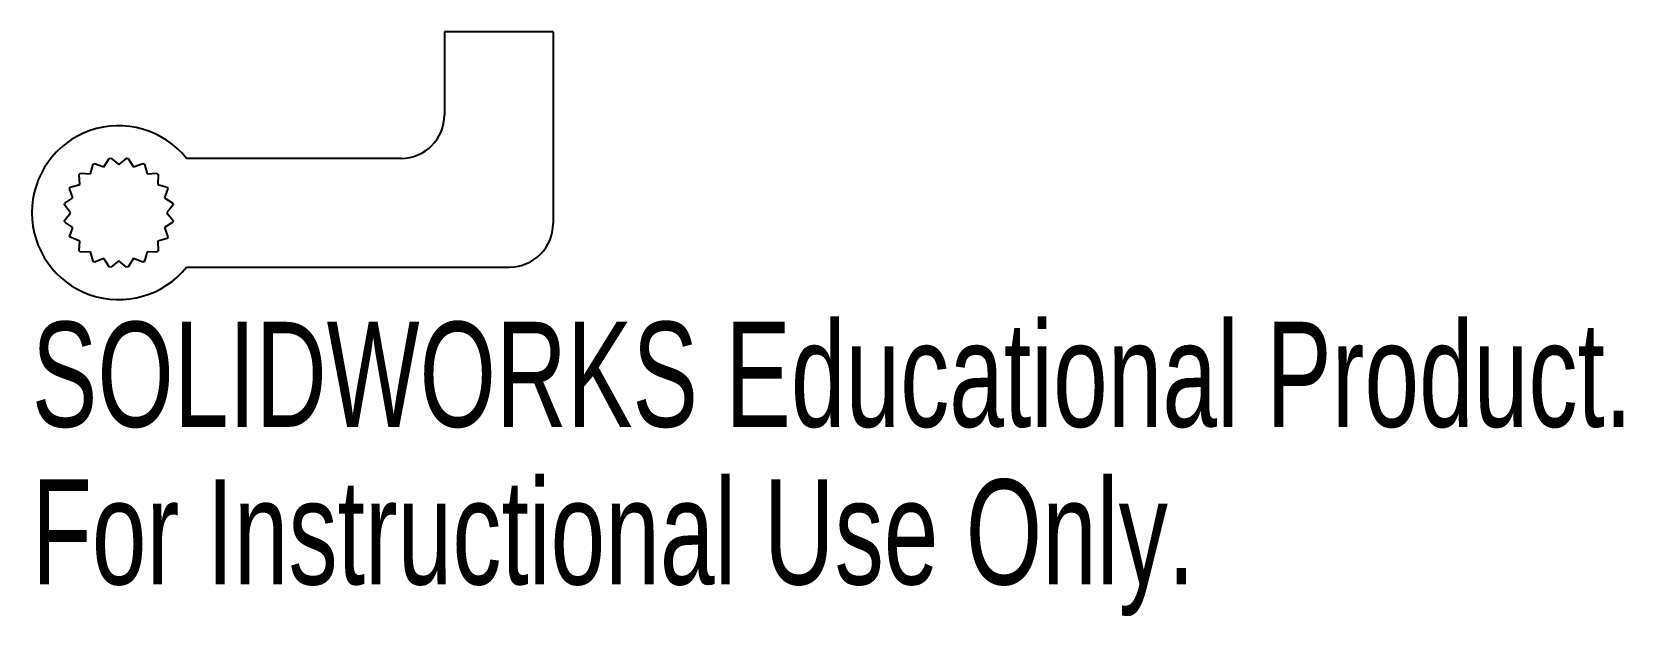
# Model space of a CAD drawing. Header units: millimetres. Extents: x -4 to 69.3, y -18.6 to 8.3.
import ezdxf

# ---------------------------------------------------------------- set-up
doc = ezdxf.new("R2010")
doc.units = ezdxf.units.MM
doc.styles.add('SLDTEXTSTYLE0', font='TXT', dxfattribs={"width": 0.7})

msp = doc.modelspace()

# ---------------------------------------------------------------- linework, layer by layer
at = {"color": 7, "linetype": 'Continuous', "lineweight": 25}
for p, q in [((20, 8.32), (15, 8.32)), ((15, 8.32), (15, 4.5)), ((20, 8.32), (20, -0.5)), ((-1.303, 1.794), (-1.182, 2.232)), ((-1.182, 2.232), (-1.111, 2.268)), ((-1.111, 2.268), (-0.685, 2.11)), ((-0.685, 2.11), (-0.435, 2.487)), ((-0.435, 2.487), (-0.355, 2.501)), ((-0.355, 2.501), (0, 2.218)), ((0.355, 2.501), (0, 2.218)), ((0.355, 2.501), (0.434, 2.487)), ((0.434, 2.487), (0.686, 2.11)), ((0.686, 2.11), (1.111, 2.268)), ((1.111, 2.268), (1.183, 2.232)), ((1.183, 2.232), (1.304, 1.794)), ((13, 2.5), (3.122, 2.5)), ((-1.814, 1.757), (-1.757, 1.814)), ((-1.795, 1.304), (-1.814, 1.757)), ((-1.757, 1.814), (-1.303, 1.794)), ((1.304, 1.794), (1.758, 1.814)), ((1.758, 1.814), (1.814, 1.757)), ((1.814, 1.757), (1.794, 1.304)), ((-2.268, 1.111), (-2.232, 1.182)), ((-2.109, 0.685), (-2.268, 1.111)), ((-2.232, 1.182), (-1.795, 1.304)), ((1.794, 1.304), (2.232, 1.182)), ((2.269, 1.111), (2.109, 0.685)), ((2.232, 1.182), (2.269, 1.111)), ((-2.5, 0.355), (-2.487, 0.434)), ((-2.217, 0), (-2.5, 0.355)), ((-2.5, -0.356), (-2.217, 0)), ((-2.487, 0.434), (-2.109, 0.685)), ((2.109, 0.685), (2.488, 0.434)), ((2.501, 0.355), (2.218, 0)), ((2.488, 0.434), (2.501, 0.355)), ((-2.487, -0.435), (-2.5, -0.356)), ((-2.109, -0.686), (-2.487, -0.435)), ((-2.268, -1.112), (-2.109, -0.686)), ((2.488, -0.435), (2.109, -0.686)), ((2.109, -0.686), (2.269, -1.112)), ((2.218, 0), (2.501, -0.356)), ((2.501, -0.356), (2.488, -0.435)), ((-1.795, -1.304), (-2.268, -1.112)), ((-1.814, -1.758), (-1.795, -1.304)), ((2.232, -1.183), (1.794, -1.304)), ((1.794, -1.304), (1.814, -1.758)), ((2.269, -1.112), (2.232, -1.183)), ((-1.757, -1.815), (-1.814, -1.758)), ((-1.303, -1.795), (-1.757, -1.815)), ((-1.182, -2.233), (-1.303, -1.795)), ((-0.685, -2.11), (-1.111, -2.269)), ((-0.435, -2.488), (-0.685, -2.11)), ((0.686, -2.11), (0.434, -2.488)), ((1.111, -2.269), (0.686, -2.11)), ((1.304, -1.795), (1.183, -2.233)), ((1.758, -1.815), (1.304, -1.795)), ((1.814, -1.758), (1.758, -1.815)), ((-1.111, -2.269), (-1.182, -2.233)), ((-0.355, -2.501), (-0.435, -2.488)), ((0, -2.218), (-0.355, -2.501)), ((0.355, -2.501), (0, -2.218)), ((0.434, -2.488), (0.355, -2.501)), ((1.183, -2.233), (1.111, -2.269)), ((3.122, -2.5), (18, -2.5))]:
    msp.add_line(p, q, dxfattribs=at)
for centre, radius, start, end in [((13, 4.5), 2, 270, 0), ((0, 0), 4, 38.68219, 321.31781), ((18, -0.5), 2, 270, 0)]:
    msp.add_arc(centre, radius, start, end, dxfattribs=at)

# ---------------------------------------------------------------- texts
at = {"color": 7, "linetype": 'Continuous', "char_height": 4.83362, "attachment_point": 1, "style": 'SLDTEXTSTYLE0'}
for s, insert in [('SOLIDWORKS Educational Product.', (-4, -5.02)), ('For Instructional Use Only.', (-4, -12.27))]:
    msp.add_mtext(s, dxfattribs=dict(at, insert=insert))

doc.saveas('drawing.dxf')
